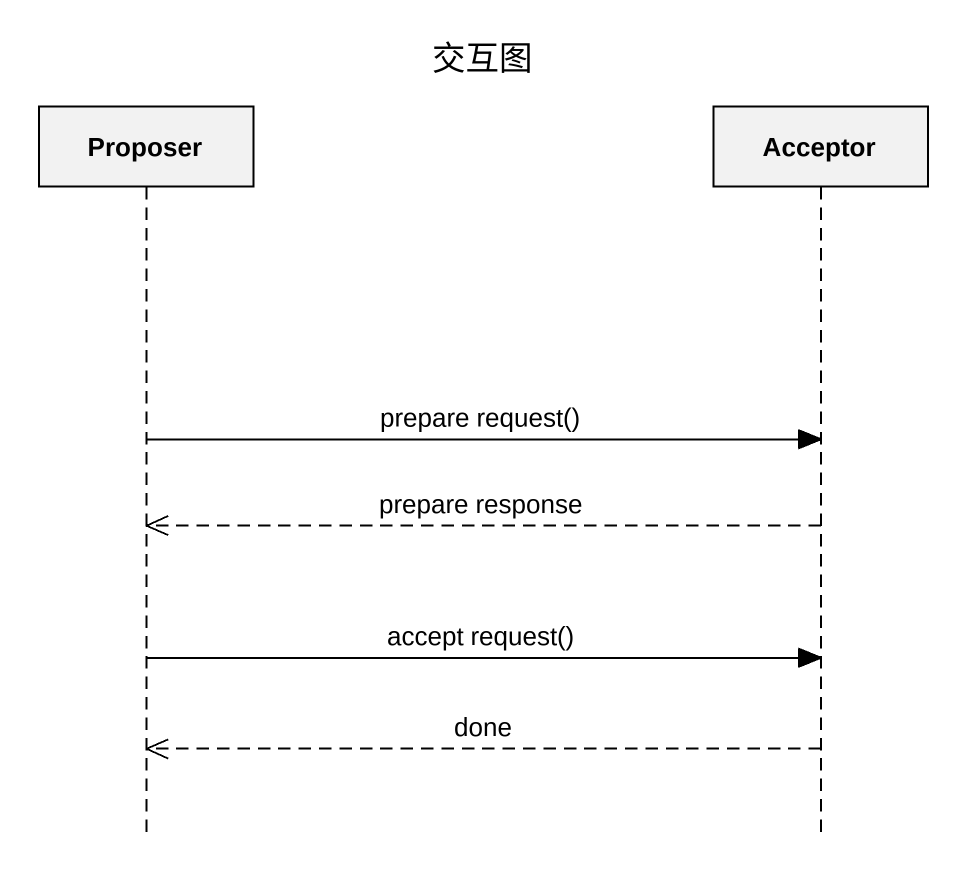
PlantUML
@startuml
title 交互图
hide footbox
participant Proposer
participant Acceptor

Proposer -> Acceptor : prepare request()
Acceptor -->> Proposer : prepare response
Proposer -> Acceptor : accept request()
Acceptor -->> Proposer : done
@enduml
